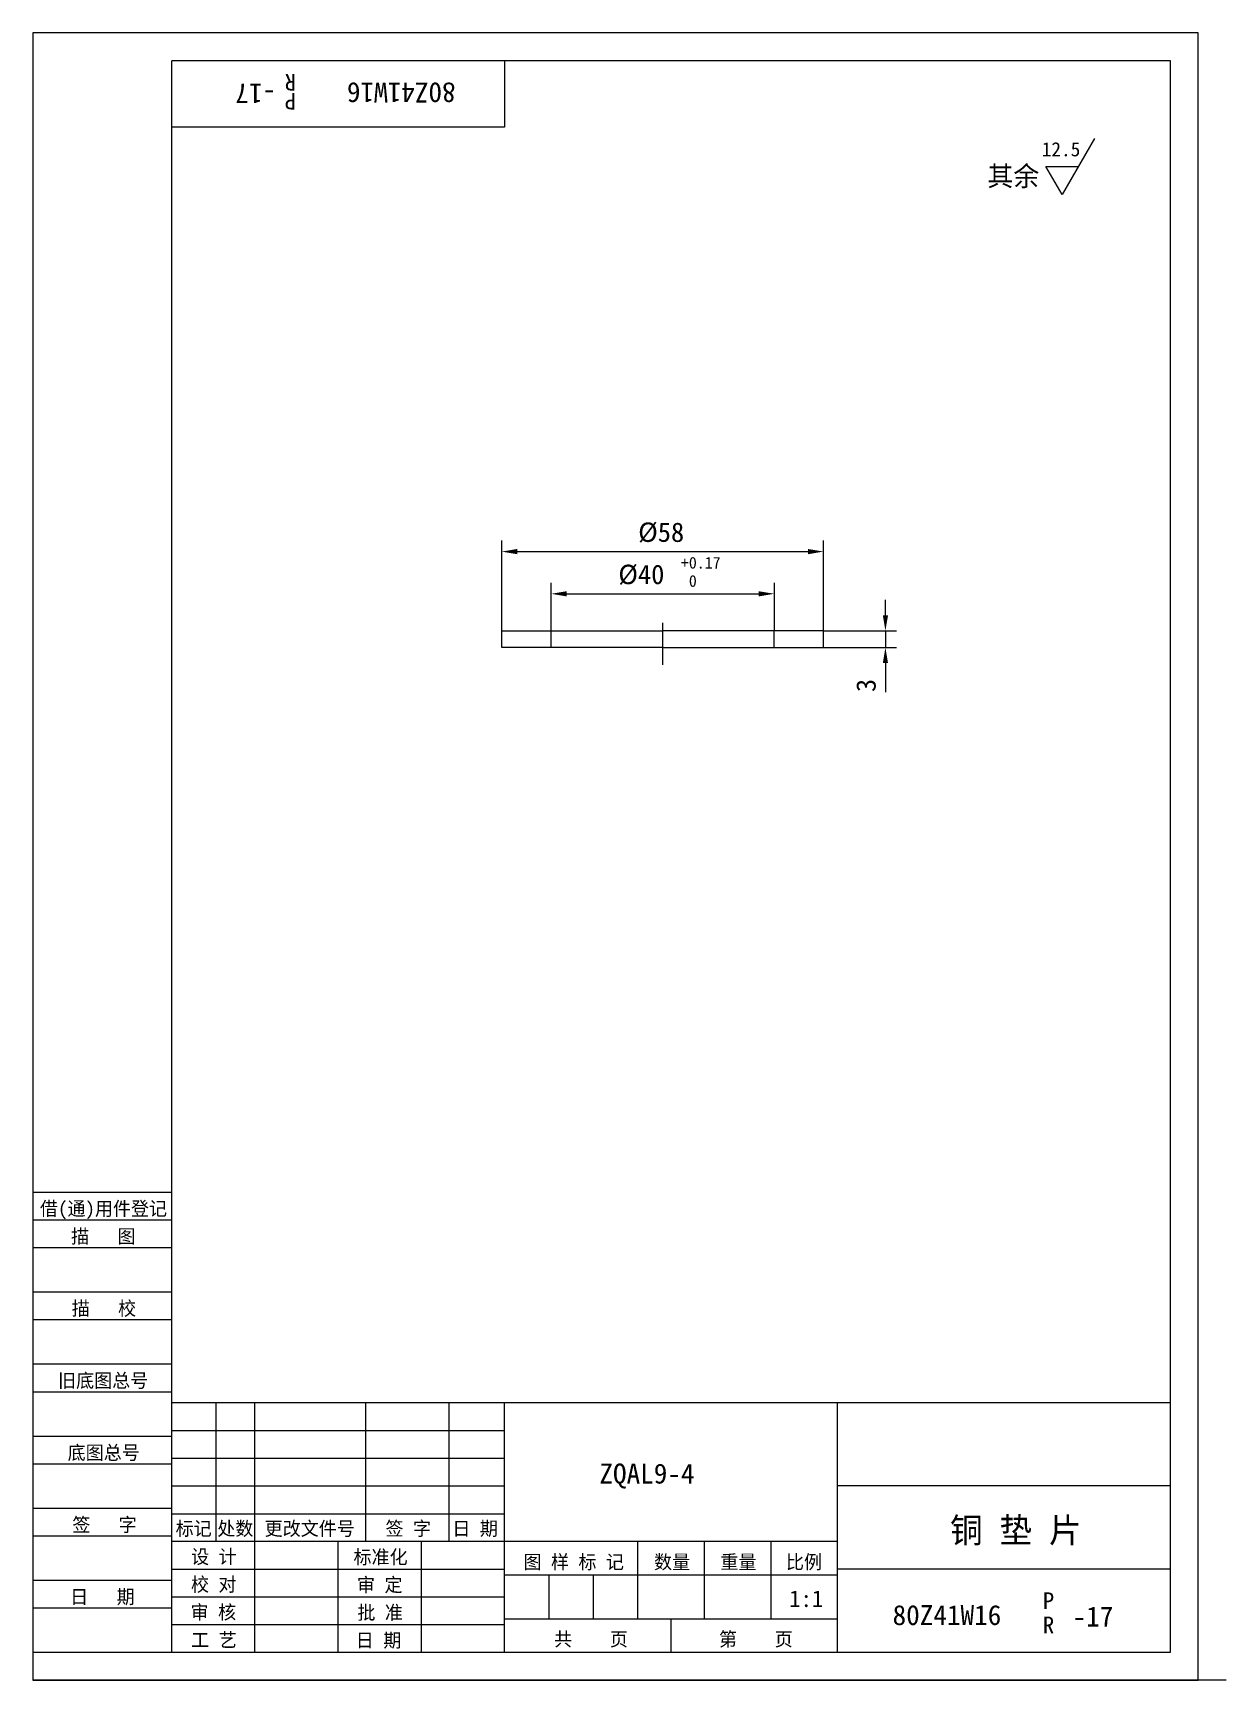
# Model space of a CAD drawing. Header units: metres. Extents: x 0 to 215, y 0 to 297.
import ezdxf

# ---------------------------------------------------------------- set-up
doc = ezdxf.new("R2010")
doc.units = ezdxf.units.M
for name, color, linetype in [('C', 6, 'Continuous'), ('D', 1, 'Continuous'), ('FL', 5, 'Continuous'), ('T', 7, 'Continuous'), ('TL', 4, 'Continuous')]:
    doc.layers.add(name, color=color, linetype=linetype)

# ---------------------------------------------------------------- blocks, each defined once
blk = doc.blocks.new('TUKUN4')
at = {"layer": 'FL'}
for p, q in [((0, 297), (0, 0)), ((210, 297), (0, 297)), ((210, 0), (210, 297)), ((0, 78), (25, 78)), ((0, 70), (25, 70)), ((0, 65), (25, 65)), ((0, 57), (25, 57)), ((0, 52), (25, 52)), ((33, 25), (33, 50)), ((40, 5), (40, 50)), ((60, 25), (60, 50)), ((75, 25), (75, 50)), ((25, 45), (85, 45)), ((0, 44), (25, 44)), ((0, 39), (25, 39)), ((25, 40), (85, 40)), ((25, 35), (85, 35)), ((0, 31), (25, 31)), ((25, 30), (85, 30)), ((0, 26), (25, 26)), ((70, 5), (70, 25)), ((0, 18), (25, 18)), ((25, 20), (85, 20)), ((25, 15), (85, 15)), ((0, 13), (25, 13)), ((25, 10), (85, 10)), ((0, 0), (210, 0))]:
    blk.add_line(p, q, dxfattribs=at)
at = {"layer": 'TL'}
for p, q in [((25, 5), (25, 292)), ((205, 292), (25, 292)), ((85, 292), (85, 280)), ((205, 5), (205, 292)), ((85, 280), (25, 280)), ((0, 88), (25, 88)), ((0, 83), (25, 83)), ((205, 50), (25, 50)), ((85, 5), (85, 50)), ((145, 5), (145, 50)), ((205, 35), (145, 35)), ((145, 25), (25, 25)), ((55, 5), (55, 25)), ((109, 11), (109, 25)), ((121, 11), (121, 25)), ((133, 11), (133, 25)), ((85, 19), (145, 19)), ((93, 11), (93, 19)), ((101, 11), (101, 19)), ((205, 20), (145, 20)), ((145, 11), (85, 11)), ((115, 5), (115, 11)), ((0, 5), (205, 5))]:
    blk.add_line(p, q, dxfattribs=at)
at = {"layer": 'T'}
for s, p in [('借(通)用件登记', (1.26, 83.76)), ('描   图', (6.86, 78.76)), ('描   校', (6.98, 65.76)), ('旧底图总号', (4.52, 52.76)), ('底图总号', (6.25, 39.76)), ('签   字', (7.1, 26.76)), ('标记', (25.71, 26.07)), ('处数', (33.22, 26.07)), ('更改文件号', (41.75, 26.07)), ('签 字', (63.53, 26.07)), ('日 期', (75.57, 26.07)), ('设 计', (28.5, 20.99)), ('标准化', (57.77, 20.93)), ('图 样 标 记', (88.4, 20.04)), ('数量', (111.92, 20.04)), ('重量', (123.88, 20.04)), ('比例', (135.7, 20.04)), ('校 对', (28.48, 15.99)), ('审 定', (58.39, 15.93)), ('日   期', (6.72, 13.76)), ('审 核', (28.41, 10.99)), ('批 准', (58.46, 10.93)), ('共    页', (93.91, 6.13)), ('第    页', (123.62, 6.13)), ('工 艺', (28.52, 5.99)), ('日 期', (58.18, 5.93))]:
    blk.add_text(s, height=2.5, dxfattribs=at).set_placement(p)

msp = doc.modelspace()

# ---------------------------------------------------------------- linework, layer by layer
at = {"layer": 'C'}
msp.add_line((113.47, 190.62), (113.47, 183.09), dxfattribs=at)
at = {"layer": 'D'}
for p, q in [((191.3, 277.98), (185.44, 267.84)), ((182.51, 272.91), (188.37, 272.91)), ((185.44, 267.84), (182.51, 272.91)), ((84.47, 189.2), (84.47, 205.48)), ((142.47, 189.2), (142.47, 205.48)), ((87.27, 203.48), (139.67, 203.48)), ((93.37, 188.83), (93.37, 197.87)), ((133.6, 189.19), (133.6, 197.87)), ((96.17, 195.87), (130.8, 195.87)), ((153.62, 191.99), (153.62, 194.79)), ((142.48, 189.19), (155.62, 189.19)), ((153.62, 189.19), (153.62, 186.18)), ((142.48, 186.18), (155.62, 186.18)), ((153.62, 183.38), (153.62, 180.58)), ((153.62, 180.58), (153.62, 178.15))]:
    msp.add_line(p, q, dxfattribs=at)
for points in [[(87.27, 203.95), (87.27, 203.01), (84.47, 203.48)], [(139.67, 203.95), (139.67, 203.01), (142.47, 203.48)], [(96.17, 196.33), (96.17, 195.4), (93.37, 195.87)], [(130.8, 196.33), (130.8, 195.4), (133.6, 195.87)], [(153.15, 191.99), (154.09, 191.99), (153.62, 189.19)], [(153.15, 183.38), (154.09, 183.38), (153.62, 186.18)]]:
    msp.add_solid(points, dxfattribs=at)
at = {"layer": 'FL'}
msp.add_line((215, 0), (0, 0), dxfattribs=at)
at = {"layer": 'TL'}
for p, q in [((84.47, 189.2), (93.47, 189.2)), ((84.47, 186.2), (84.47, 189.2)), ((93.37, 186.18), (93.37, 189.19)), ((93.47, 189.2), (113.47, 189.2)), ((133.47, 189.2), (113.47, 189.2)), ((142.47, 189.2), (133.47, 189.2)), ((133.57, 186.18), (133.57, 189.19)), ((142.47, 186.2), (142.47, 189.2)), ((93.47, 186.2), (84.47, 186.2)), ((113.47, 186.2), (93.47, 186.2)), ((113.47, 186.2), (133.47, 186.2)), ((133.47, 186.2), (142.47, 186.2))]:
    msp.add_line(p, q, dxfattribs=at)

# ---------------------------------------------------------------- block references
at = {"layer": 'D'}
msp.add_blockref('TUKUN4', (0, 0), dxfattribs=at)

# ---------------------------------------------------------------- texts
for s, height, rotation, p in [('R', 3, 180, (47.41, 289.6)), ('80Z41W16', 3.6, 180, (76.17, 288.04)), ('-17', 3.6, 180, (43.81, 287.87)), ('P', 3, 180, (47.41, 286.19)), ('3', 3.5, 90, (151.87, 178.15))]:
    msp.add_text(s, height=height, rotation=rotation, dxfattribs=at).set_placement(p)
for s, height, p in [('12.5', 2.55, (181.8, 274.75)), ('其余', 3.6, (171.99, 269.39)), ('%%C58', 3.5, (109.06, 205.23)), ('+0.17', 2.1, (116.77, 200.42)), ('%%c40', 3.5, (105.49, 197.62)), (' 0', 2.1, (116.77, 197.13)), ('ZQAL9-4', 3.6, (102.08, 35.43)), ('铜 垫 片', 4.5, (165.27, 24.76)), ('1:1', 3, (136.29, 13.17)), ('P', 3, (181.99, 12.82)), ('80Z41W16', 3.6, (154.91, 9.92)), ('-17', 3.6, (187.34, 9.65)), ('R', 3, (181.99, 8.44))]:
    msp.add_text(s, height=height, dxfattribs=at).set_placement(p)

doc.saveas('drawing.dxf')
